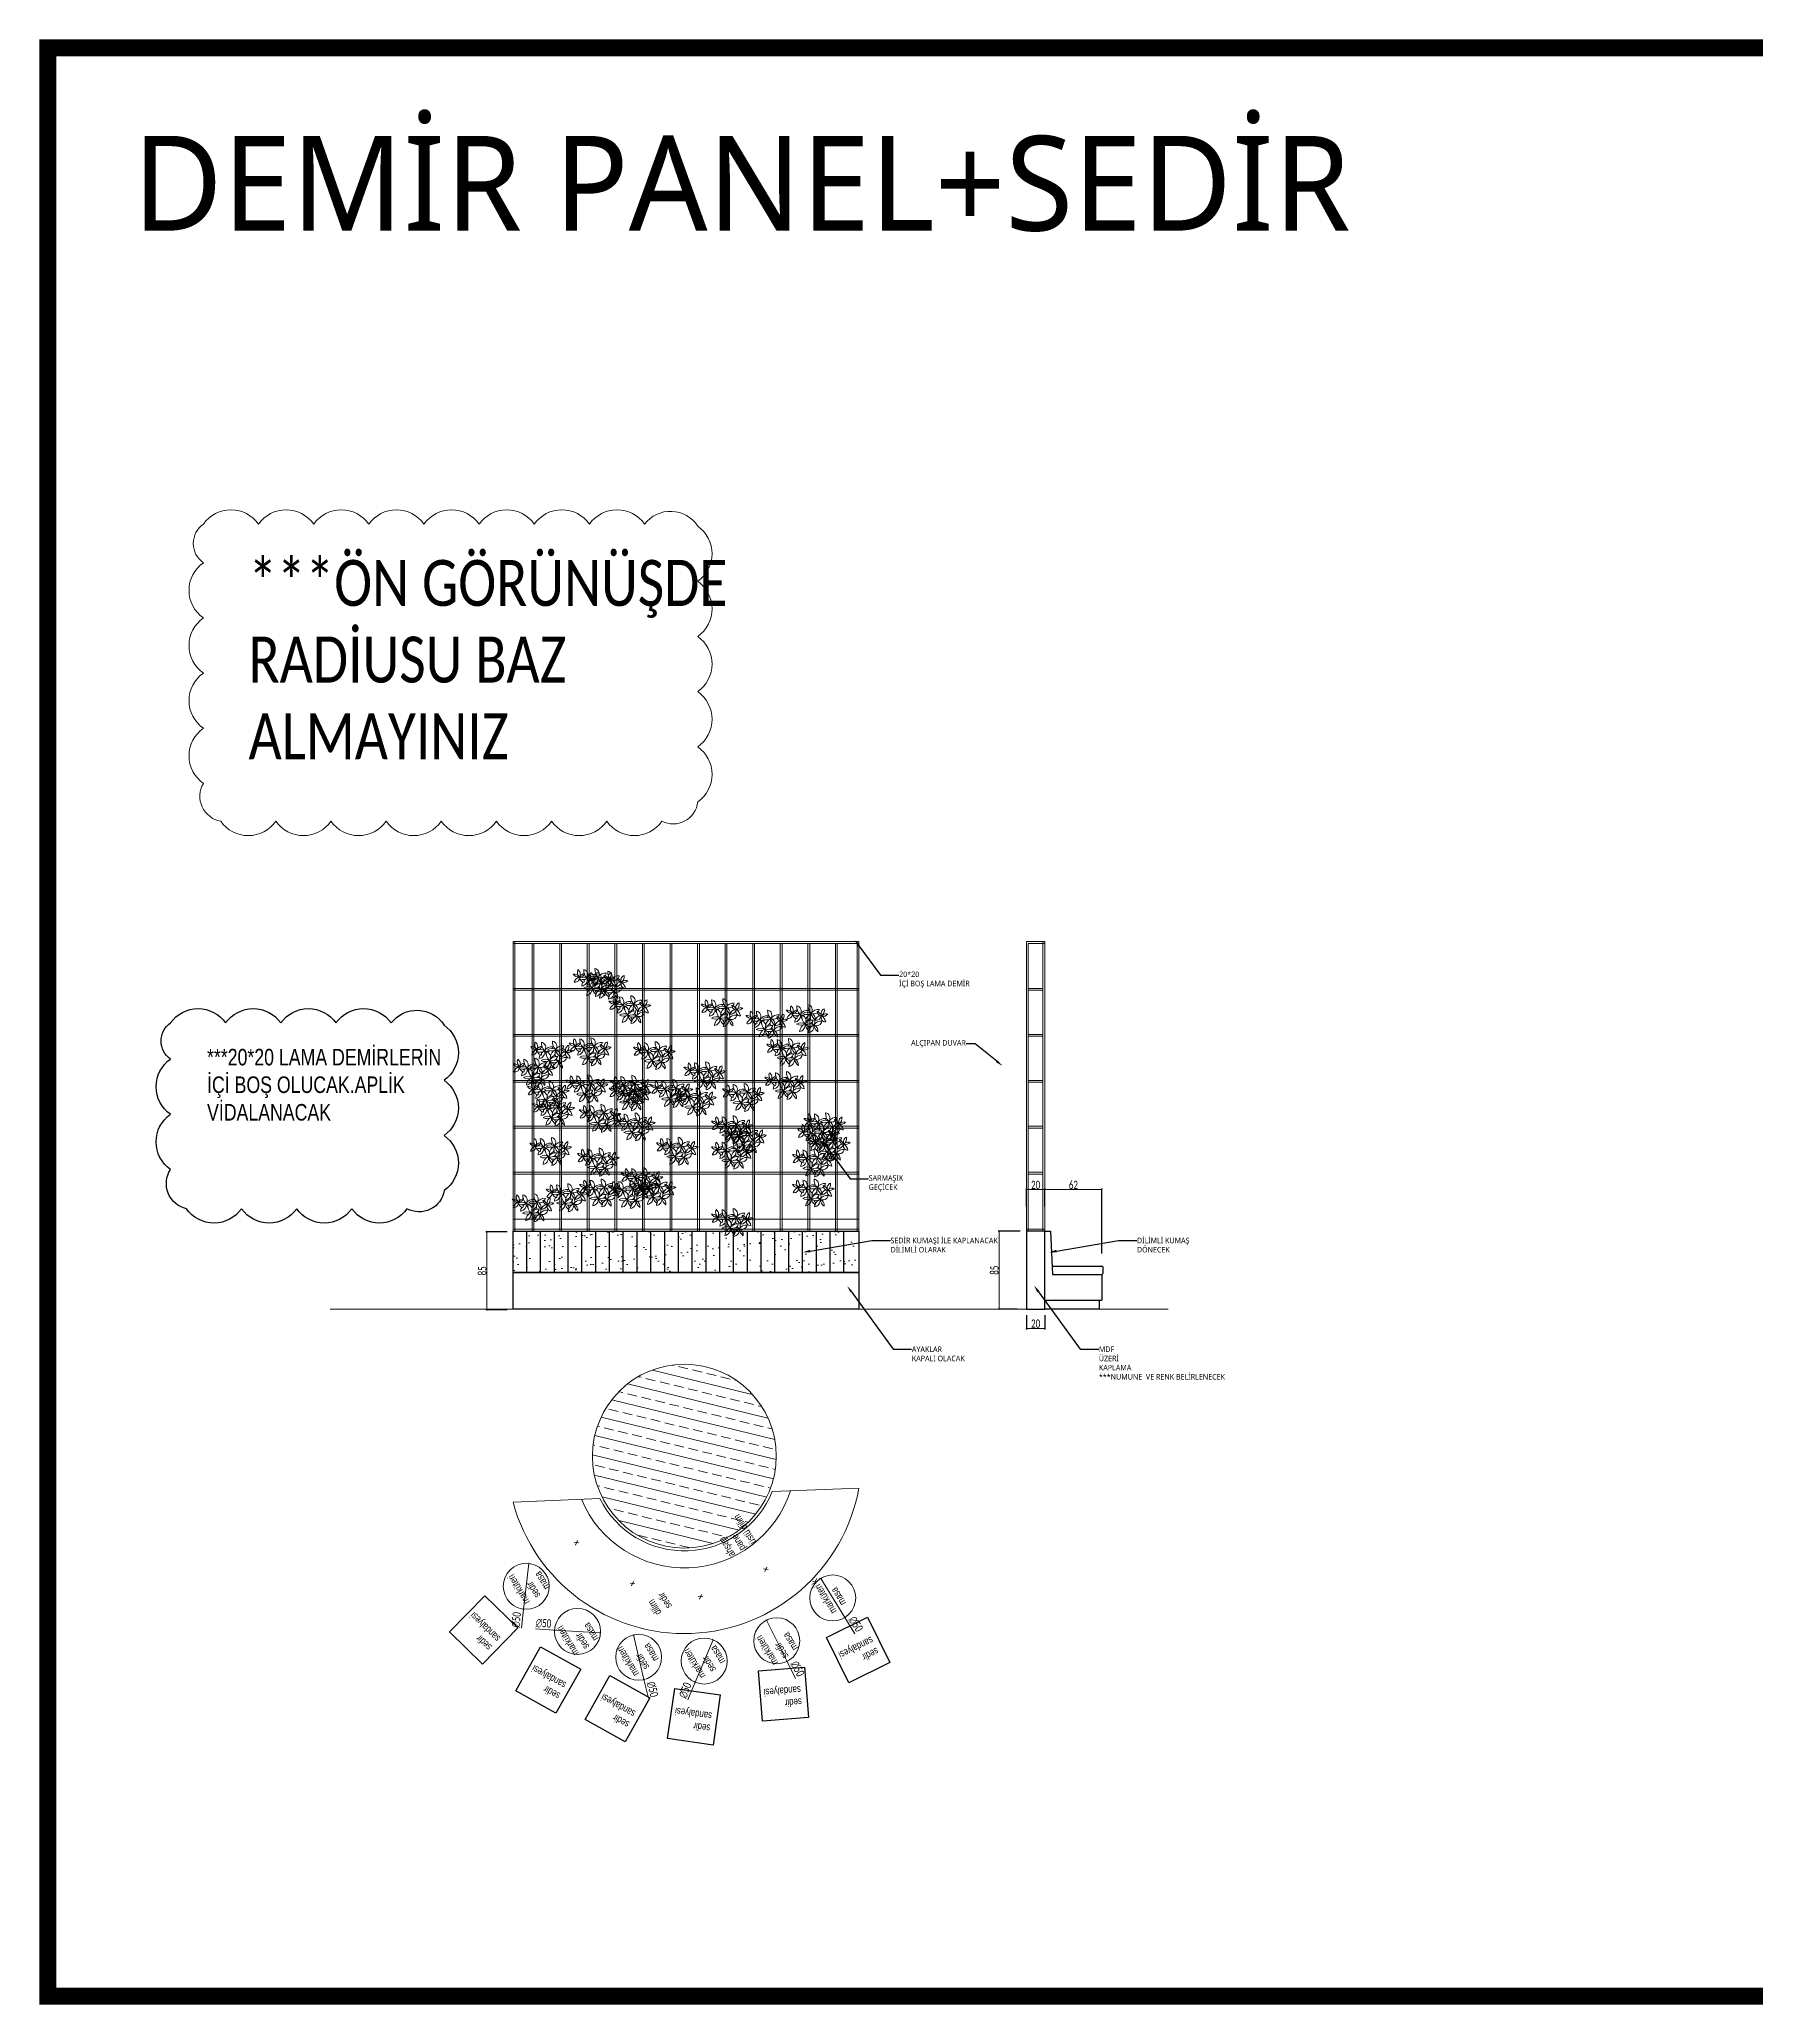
# Model space of a CAD drawing. Header units: millimetres. Extents: x 210628 to 232146, y -111309 to -91563.
# Drawn here: x 219130 to 220998, y -111309 to -109171 of the extents above; entities that cross this region are included whole.
import ezdxf
from ezdxf import colors
from ezdxf.entities.mleader import LeaderData, LeaderLine
from ezdxf.math import Vec2, Vec3

# ---------------------------------------------------------------- set-up
doc = ezdxf.new("R2010")
doc.units = ezdxf.units.MM
doc.header["$PDMODE"] = 2
doc.layers.get('0').update_dxf_attribs({"lineweight": 20})
for name, color, linetype, lineweight in [('ahsap', 34, 'Continuous', 25), ('ahsap-1', 34, 'Continuous', 25), ('ahşapkesit', 26, 'Continuous', 30), ('alcıpan', 14, 'Continuous', 25), ('demir-1', 103, 'Continuous', 20), ('ince', 58, 'Continuous', 18), ('mermer', 142, 'Continuous', 15), ('t_antet', 24, 'Continuous', 20), ('t_tarama', 253, 'Continuous', 5), ('t_yazı', 23, 'Continuous', 25), ('tefris', 30, 'Continuous', 0), ('tefrişoturum', 59, 'Continuous', 25), ('text', 1, 'Continuous', 20), ('ölçü', 251, 'Continuous', 5)]:
    doc.layers.add(name, color=color, linetype=linetype, lineweight=lineweight)
doc.layers.add('S-COLS', color=6, linetype='Continuous')
doc.layers.add('yazı', color=11, linetype='Continuous')
doc.styles.get("Standard").update_dxf_attribs({"font": 'times.ttf', "height": 12})
doc.styles.add('text2', font='calibri.ttf', dxfattribs={"width": 0.8})
doc.styles.add('UBN', font='GOTHIC.TTF', dxfattribs={"width": 0.8})
doc.styles.add('Ölçü50', font='calibri.ttf', dxfattribs={"width": 0.7})
doc.dimstyles.new('olcu10', dxfattribs={"dimtxt": 9, "dimasz": 2, "dimexe": 1.25, "dimexo": 0.625, "dimgap": 0.5, "dimtad": 1, "dimdec": 1, "dimrnd": 0.5, "dimzin": 9, "dimtxsty": 'Ölçü50', "dimblk": 'ARCHTICK', "dimcen": 2, "dimclrd": 256, "dimclre": 256, "dimclrt": 6, "dimazin": 2, "dimtfac": 1, "dimtdec": 1, "dimtix": 1, "dimtmove": 0, "dimatfit": 3, "dimldrblk": 'ARCHTICK', "dimfxl": 1, "dimlwd": -1, "dimarcsym": 0})

# ---------------------------------------------------------------- blocks, each defined once
blk = doc.blocks.new('_ArchTick')
at = {"color": 0, "linetype": 'ByBlock', "const_width": 0.15}
blk.add_lwpolyline([(-0.5, -0.5), (0.5, 0.5)], dxfattribs=at)
blk = doc.blocks.new('*D340')
at = {"layer": 'DEFPOINTS', "color": 0, "transparency": 16777216}
for p in [(219776.7, -110906.4, 0), (219788.2, -110955.1, 0)]:
    blk.add_point(p, dxfattribs=at)
at = {"layer": 'ölçü', "transparency": 16777216}
for p in [(219776.7, -110906.4), (219793, -110975.3)]:
    blk.add_line(p, (219788.2, -110955.1), dxfattribs=at)
at = {"layer": 'ölçü', "transparency": 16777216, "xscale": 2, "yscale": 2, "zscale": 2}
for p, rotation in [((219776.7, -110906.4), 283.3565058499805), ((219788.2, -110955.1), 103.3565058499805)]:
    blk.add_blockref('_ArchTick', p, dxfattribs=dict(at, rotation=rotation))
at = {"layer": 'ölçü', "color": 6, "transparency": 16777216, "insert": (219797.5, -110965.6), "char_height": 9, "attachment_point": 5, "rotation": 283.3565, "style": 'Ölçü50'}
blk.add_mtext('∅50', dxfattribs=at)
blk = doc.blocks.new('*D341')
at = {"layer": 'DEFPOINTS', "color": 0, "transparency": 16777216}
for p in [(219662.9, -110828.7, 0), (219657.3, -110878.4, 0)]:
    blk.add_point(p, dxfattribs=at)
at = {"layer": 'ölçü', "transparency": 16777216}
for p in [(219662.9, -110828.7), (219655, -110899.1)]:
    blk.add_line(p, (219657.3, -110878.4), dxfattribs=at)
at = {"layer": 'ölçü', "transparency": 16777216, "xscale": 2, "yscale": 2, "zscale": 2}
for p, rotation in [((219662.9, -110828.7), 263.5978848238346), ((219657.3, -110878.4), 83.59788482383469)]:
    blk.add_blockref('_ArchTick', p, dxfattribs=dict(at, rotation=rotation))
at = {"layer": 'ölçü', "color": 6, "transparency": 16777216, "insert": (219649.4, -110890), "char_height": 9, "attachment_point": 5, "rotation": 83.5979, "style": 'Ölçü50'}
blk.add_mtext('∅50', dxfattribs=at)
blk = doc.blocks.new('*D342')
at = {"layer": 'DEFPOINTS', "color": 0, "transparency": 16777216}
for p in [(219690.9, -110901.2, 0), (219740.8, -110904.2, 0)]:
    blk.add_point(p, dxfattribs=at)
at = {"layer": 'ölçü', "transparency": 16777216}
for p in [(219670.2, -110899.9), (219740.8, -110904.2)]:
    blk.add_line(p, (219690.9, -110901.2), dxfattribs=at)
at = {"layer": 'ölçü', "transparency": 16777216, "xscale": 2, "yscale": 2, "zscale": 2}
for p, rotation in [((219690.9, -110901.2), 356.4954318049442), ((219740.8, -110904.2), 176.4954318049442)]:
    blk.add_blockref('_ArchTick', p, dxfattribs=dict(at, rotation=rotation))
at = {"layer": 'ölçü', "color": 6, "transparency": 16777216, "insert": (219679, -110893.9), "char_height": 9, "attachment_point": 5, "rotation": 356.4954, "style": 'Ölçü50'}
blk.add_mtext('∅50', dxfattribs=at)
blk = doc.blocks.new('*D343')
at = {"layer": 'DEFPOINTS', "color": 0, "transparency": 16777216}
for p in [(219863.4, -110911.8, 0), (219844, -110957.9, 0)]:
    blk.add_point(p, dxfattribs=at)
at = {"layer": 'ölçü', "transparency": 16777216}
for p in [(219863.4, -110911.8), (219835.8, -110977)]:
    blk.add_line(p, (219844, -110957.9), dxfattribs=at)
at = {"layer": 'ölçü', "transparency": 16777216, "xscale": 2, "yscale": 2, "zscale": 2}
for p, rotation in [((219863.4, -110911.8), 247.055032362175), ((219844, -110957.9), 67.05503236217498)]:
    blk.add_blockref('_ArchTick', p, dxfattribs=dict(at, rotation=rotation))
at = {"layer": 'ölçü', "color": 6, "transparency": 16777216, "insert": (219833.1, -110966.7), "char_height": 9, "attachment_point": 5, "rotation": 67.055, "style": 'Ölçü50'}
blk.add_mtext('∅50', dxfattribs=at)
blk = doc.blocks.new('*D344')
at = {"layer": 'DEFPOINTS', "color": 0, "transparency": 16777216}
for p in [(219921.5, -110890.4, 0), (219943.9, -110935.2, 0)]:
    blk.add_point(p, dxfattribs=at)
at = {"layer": 'ölçü', "transparency": 16777216}
for p in [(219921.5, -110890.4), (219953.2, -110953.8)]:
    blk.add_line(p, (219943.9, -110935.2), dxfattribs=at)
at = {"layer": 'ölçü', "transparency": 16777216, "xscale": 2, "yscale": 2, "zscale": 2}
for p, rotation in [((219921.5, -110890.4), 296.5984258245075), ((219943.9, -110935.2), 116.5984258245075)]:
    blk.add_blockref('_ArchTick', p, dxfattribs=dict(at, rotation=rotation))
at = {"layer": 'ölçü', "color": 6, "transparency": 16777216, "insert": (219955.3, -110943.3), "char_height": 9, "attachment_point": 5, "rotation": 296.5984, "style": 'Ölçü50'}
blk.add_mtext('∅50', dxfattribs=at)
blk = doc.blocks.new('*D345')
at = {"layer": 'DEFPOINTS', "color": 0, "transparency": 16777216}
for p in [(219980.5, -110844.9, 0), (220006.6, -110887.6, 0)]:
    blk.add_point(p, dxfattribs=at)
at = {"layer": 'ölçü', "transparency": 16777216}
for p in [(219980.5, -110844.9), (220017.5, -110905.3)]:
    blk.add_line(p, (220006.6, -110887.6), dxfattribs=at)
at = {"layer": 'ölçü', "transparency": 16777216, "xscale": 2, "yscale": 2, "zscale": 2}
for p, rotation in [((219980.5, -110844.9), 301.4567931376337), ((220006.6, -110887.6), 121.4567931376336)]:
    blk.add_blockref('_ArchTick', p, dxfattribs=dict(at, rotation=rotation))
at = {"layer": 'ölçü', "color": 6, "transparency": 16777216, "insert": (220018.7, -110894.7), "char_height": 9, "attachment_point": 5, "rotation": 301.4568, "style": 'Ölçü50'}
blk.add_mtext('∅50', dxfattribs=at)
blk = doc.blocks.new('fdhg')
at = {"layer": 'tefrişoturum'}
blk.add_lwpolyline([(230072.7, -95630.2), (230122.7, -95630.2), (230122.7, -95685.2), (230072.7, -95685.2)], close=True, dxfattribs=at)
at = {"layer": 'yazı', "insert": (230078.5, -95643.6), "char_height": 8, "attachment_point": 1, "style": 'UBN'}
blk.add_mtext_dynamic_manual_height_columns('sedir\\Psandalyesi', width=49.273, gutter_width=0.2, heights=[0], dxfattribs=at)
blk = doc.blocks.new('*D346')
at = {"layer": 'DEFPOINTS', "color": 0, "transparency": 16777216}
for p in [(219640.1, -110467.9, 0), (219617.4, -110552.9), (219640.1, -110552.9)]:
    blk.add_point(p, dxfattribs=at)
at = {"layer": 'ölçü', "lineweight": -2, "transparency": 16777216}
for p, q in [((219639.4, -110467.9), (219616.2, -110467.9)), ((219639.4, -110552.9), (219616.2, -110552.9))]:
    blk.add_line(p, q, dxfattribs=at)
at = {"layer": 'ölçü', "transparency": 16777216}
blk.add_line((219617.4, -110467.9), (219617.4, -110552.9), dxfattribs=at)
at = {"layer": 'ölçü', "transparency": 16777216, "xscale": 2, "yscale": 2, "zscale": 2}
for p, rotation in [((219617.4, -110467.9), 90), ((219617.4, -110552.9), 270)]:
    blk.add_blockref('_ArchTick', p, dxfattribs=dict(at, rotation=rotation))
at = {"layer": 'ölçü', "color": 6, "transparency": 16777216, "insert": (219612.3, -110510.4), "char_height": 9, "attachment_point": 5, "rotation": 90, "style": 'Ölçü50'}
blk.add_mtext('85', dxfattribs=at)
blk = doc.blocks.new('*D347')
at = {"layer": 'DEFPOINTS', "color": 0, "transparency": 16777216}
for p in [(220204.3, -110558), (220224.3, -110558), (220224.3, -110573)]:
    blk.add_point(p, dxfattribs=at)
at = {"layer": 'ölçü', "lineweight": -2, "transparency": 16777216}
for p, q in [((220204.3, -110558.6), (220204.3, -110574.2)), ((220224.3, -110558.6), (220224.3, -110574.2))]:
    blk.add_line(p, q, dxfattribs=at)
at = {"layer": 'ölçü', "transparency": 16777216}
blk.add_line((220204.3, -110573), (220224.3, -110573), dxfattribs=at)
at = {"layer": 'ölçü', "transparency": 16777216, "xscale": 2, "yscale": 2, "zscale": 2, "rotation": 180}
blk.add_blockref('_ArchTick', (220204.3, -110573), dxfattribs=at)
at = {"layer": 'ölçü', "transparency": 16777216, "xscale": 2, "yscale": 2, "zscale": 2}
blk.add_blockref('_ArchTick', (220224.3, -110573), dxfattribs=at)
at = {"layer": 'ölçü', "color": 6, "transparency": 16777216, "insert": (220214.3, -110567.9), "char_height": 9, "attachment_point": 5, "style": 'Ölçü50'}
blk.add_mtext('20', dxfattribs=at)
blk = doc.blocks.new('*D348')
at = {"layer": 'DEFPOINTS', "color": 0, "transparency": 16777216}
for p in [(220174.6, -110467.2), (220198, -110467.2), (220194.9, -110552.2)]:
    blk.add_point(p, dxfattribs=at)
at = {"layer": 'ölçü', "lineweight": -2, "transparency": 16777216}
for p, q in [((220197.4, -110467.2), (220173.4, -110467.2)), ((220194.3, -110552.2), (220173.4, -110552.2))]:
    blk.add_line(p, q, dxfattribs=at)
at = {"layer": 'ölçü', "transparency": 16777216}
blk.add_line((220174.6, -110552.2), (220174.6, -110467.2), dxfattribs=at)
at = {"layer": 'ölçü', "transparency": 16777216, "xscale": 2, "yscale": 2, "zscale": 2}
for p, rotation in [((220174.6, -110467.2), 90), ((220174.6, -110552.2), 270)]:
    blk.add_blockref('_ArchTick', p, dxfattribs=dict(at, rotation=rotation))
at = {"layer": 'ölçü', "color": 6, "transparency": 16777216, "insert": (220169.5, -110509.7), "char_height": 9, "attachment_point": 5, "rotation": 90, "style": 'Ölçü50'}
blk.add_mtext('85', dxfattribs=at)
blk = doc.blocks.new('*D349')
at = {"layer": 'DEFPOINTS', "color": 0, "transparency": 16777216}
for p in [(220204.3, -110441.1), (220224.3, -110422.1), (220224.3, -110441.1)]:
    blk.add_point(p, dxfattribs=at)
at = {"layer": 'ölçü', "lineweight": -2, "transparency": 16777216}
for p, q in [((220204.3, -110440.5), (220204.3, -110420.8)), ((220224.3, -110440.5), (220224.3, -110420.8))]:
    blk.add_line(p, q, dxfattribs=at)
at = {"layer": 'ölçü', "transparency": 16777216}
blk.add_line((220204.3, -110422.1), (220224.3, -110422.1), dxfattribs=at)
at = {"layer": 'ölçü', "transparency": 16777216, "xscale": 2, "yscale": 2, "zscale": 2, "rotation": 180}
blk.add_blockref('_ArchTick', (220204.3, -110422.1), dxfattribs=at)
at = {"layer": 'ölçü', "transparency": 16777216, "xscale": 2, "yscale": 2, "zscale": 2}
blk.add_blockref('_ArchTick', (220224.3, -110422.1), dxfattribs=at)
at = {"layer": 'ölçü', "color": 6, "transparency": 16777216, "insert": (220214.3, -110417), "char_height": 9, "attachment_point": 5, "style": 'Ölçü50'}
blk.add_mtext('20', dxfattribs=at)
blk = doc.blocks.new('*D350')
at = {"layer": 'DEFPOINTS', "color": 0, "transparency": 16777216}
for p in [(220224.3, -110441.1), (220286.3, -110422.1), (220286.3, -110492.1)]:
    blk.add_point(p, dxfattribs=at)
at = {"layer": 'ölçü', "lineweight": -2, "transparency": 16777216}
for p, q in [((220224.3, -110440.5), (220224.3, -110420.8)), ((220286.3, -110491.5), (220286.3, -110420.8))]:
    blk.add_line(p, q, dxfattribs=at)
at = {"layer": 'ölçü', "transparency": 16777216}
blk.add_line((220224.3, -110422.1), (220286.3, -110422.1), dxfattribs=at)
at = {"layer": 'ölçü', "transparency": 16777216, "xscale": 2, "yscale": 2, "zscale": 2, "rotation": 180}
blk.add_blockref('_ArchTick', (220224.3, -110422.1), dxfattribs=at)
at = {"layer": 'ölçü', "transparency": 16777216, "xscale": 2, "yscale": 2, "zscale": 2}
blk.add_blockref('_ArchTick', (220286.3, -110422.1), dxfattribs=at)
at = {"layer": 'ölçü', "color": 6, "transparency": 16777216, "insert": (220255.3, -110417), "char_height": 9, "attachment_point": 5, "style": 'Ölçü50'}
blk.add_mtext('62', dxfattribs=at)
blk = doc.blocks.new('bitkitar')
at = {"layer": 't_tarama', "color": 76}
for points in [[(4.1, 24.5, 0.236863), (4.4, 28.3, 0.300043), (3.6, 23.8, 0.22508), (-0.8, 26.3, 0.429439), (2.4, 23.4)], [(3.6, 23.8, -0.286863), (8.2, 26.1, -0.43916), (3.6, 23.8, 0.363865), (6.9, 20.9, 0.192041), (3.7, 23.7, 0.192041)]]:
    blk.add_lwpolyline(points, format="xyb", dxfattribs=at)
for centre, radius, start, end in [((-6.1, 9.5), 6.15, 38.135, 102.16), ((-3.3, 17.3), 4.43, 202.7293, 297.5658), ((2.2, 17.4), 5.31, 163.9762, 229.8004), ((-6.3, 14.8), 5.24, 343.4853, 50.2913), ((-0.7, 14.5), 6.15, 75.8621, 102.16), ((2.1, 22.2), 4.43, 202.7293, 297.5658), ((5.2, 9.8), 7.39, 100.7362, 151.4752), ((5.3, 19.6), 4.58, 130.8364, 178.7066), ((0.7, 22.7), 3.08, 271.7817, 310.7707), ((7.2, 11.7), 7.25, 114.2679, 141.8465), ((0.1, 16.8), 3.72, 296.9544, 4.2959), ((-0.7, 14.5), 6.15, 38.135, 63.4551), ((7.6, 22.4), 5.31, 163.9762, 217.2788), ((-0.8, 19.8), 5.24, 343.4853, 50.2913), ((5.3, 19.6), 4.58, 112.7666, 121.8393), ((2.1, 26.4), 2.98, 284.1762, 298.6904), ((1.8, 18.3), 5.8, 69.8378, 72.3379), ((4.8, 27.1), 3.54, 249.04, 253.1357), ((0.7, 22.7), 3.08, 353.1745, 19.6916), ((-0.1, 18.6), 4.29, 337.1935, 356.5845), ((7.9, 17.4), 3.86, 166.9142, 222.0198), ((10.7, 14.8), 7.39, 100.7362, 151.4752), ((5.6, 21.8), 3.72, 247.9154, 4.2959), ((2.6, 12.8), 5.73, 7.8991, 73.8391), ((10.4, 15.2), 5.31, 163.9762, 217.2788), ((1.9, 12.6), 5.24, 343.4853, 50.2913), ((8.4, 14.6), 3.72, 247.9154, 4.2959), ((13.4, 7.6), 7.39, 100.7362, 151.4752), ((7.9, 17.4), 3.86, 256.7596, 274.8241), ((-5.2, 3.4), 6.15, 87.515, 102.16), ((-2.4, 11.2), 4.43, 202.7293, 297.5658), ((1.7, 6.7), 7.25, 114.2679, 158.9225), ((-5.5, 13.6), 4.29, 276.6058, 320.3237), ((-5.2, 3.4), 6.15, 38.135, 80.8318), ((2.6, 0.6), 7.25, 114.2679, 158.9225), ((-4.7, 7.5), 4.29, 276.6058, 356.5845), ((3.1, 11.3), 5.31, 163.9762, 229.8004), ((-5.4, 8.7), 5.24, 343.4853, 50.2913), ((-5.5, 13.6), 4.29, 341.1609, 356.5845), ((-5.4, 8.7), 5.24, 39.1649, 41.6235), ((2.5, 12.5), 3.86, 166.9142, 186.3701), ((0.1, 16.8), 3.72, 247.9154, 281.8851), ((-2.9, 7.8), 5.73, 69.1722, 73.8391), ((-2.9, 7.8), 5.73, 7.8991, 69.1722), ((3.4, 6.4), 3.86, 166.9142, 274.8241), ((6.1, 3.7), 7.39, 134.7903, 151.4752), ((1, 10.7), 3.72, 247.9154, 312.6091), ((-2, 1.7), 5.73, 7.8991, 73.8391), ((2.5, 12.5), 3.86, 224.3064, 274.8241), ((2.1, 7.3), 6.15, 38.135, 102.16), ((4.9, 15.1), 4.43, 202.7293, 256.4381), ((6.1, 3.7), 7.39, 84.5264, 120.1212), ((4, 3.8), 3.08, 0.5136, 108.4235), ((7.3, 8.4), 4.58, 201.4986, 267.4386), ((9.9, 4.5), 7.25, 115.4394, 158.9225), ((2.7, 11.4), 4.29, 276.6058, 356.5845), ((6.7, 0.9), 2.98, 81.5148, 197.8954), ((1.4, 5.3), 5.91, 294.3356, 345.0746), ((4.9, 15.1), 4.43, 293.47, 297.5658), ((9.9, 4.5), 7.25, 114.2679, 116.768), ((10.7, 10.3), 3.86, 166.9142, 233.8825), ((5.4, 5.6), 5.73, 7.8991, 73.8391), ((10.5, 4.4), 3.43, 110.2053, 190.184), ((9.5, 1.1), 3.54, 36.3287, 131.1652), ((9.5, 1.1), 3.54, 127.0695, 131.1652), ((3.6, 8.4), 5.8, 307.8673, 310.3674), ((10.2, 7.7), 4.92, 231.7345, 295.7595), ((11.3, 3.6), 4.2, 177.0848, 243.8907), ((3.6, 8.4), 5.8, 309.0389, 352.5219), ((5.2, 0), 4.25, 357.5756, 50.8782), ((10.7, 10.3), 3.86, 245.8798, 274.8241)]:
    blk.add_arc(centre, radius, start, end, dxfattribs=at)

msp = doc.modelspace()

# ---------------------------------------------------------------- hatches: boundary and pattern name
h = msp.add_hatch()
h.set_pattern_fill('AR-SAND', color=256, scale=0.5)
h.set_pattern_definition([(37.5, (-29273.658, -248.23), (-0.8000156, 24.4706619), [0, -19.304, 0, -21.59, 0, -20.6375]), (7.5, (-29273.658, -248.23), (22.476164, 35.841255), [0, -10.414, 0, -17.399, 0, -6.6675]), (327.5, (-29289.279, -248.23), (39.5496185, 0.0718592), [0, -6.35, 0, -22.86, 0, -29.845]), (317.5, (-29289.28, -248.23), (38.1778226, 11.146466), [0, -3.175, 0, -14.986, 0, -17.145])])
h.paths.add_polyline_path([(219645.73, -110467.23), (220022.02, -110467.23), (220022.02, -110512.23), (219645.73, -110512.23)])
at = {"layer": 'S-COLS', "lineweight": 5}
h = msp.add_hatch(dxfattribs=at)
h.set_pattern_fill('FP_2837', color=256, scale=0.1, angle=121.35482, style=0, pattern_type=2)
h.set_pattern_definition([(166.354816, (283091.58, -152264.153), (-4.946459, -20.375892), []), (166.354816, (283083.865, -152251.492), (-4.946459, -20.375892), [10.4838, -5.2419])])
h.paths.add_polyline_path([(219917.62, -110660.06), (219911.26, -110650.82), (219903.9, -110642.36), (219895.64, -110634.77), (219886.59, -110628.16), (219876.85, -110622.6), (219866.55, -110618.17), (219855.81, -110614.91), (219844.79, -110612.88), (219833.6, -110612.1), (219822.39, -110612.58), (219811.31, -110614.3), (219800.5, -110617.26), (219790.08, -110621.41), (219780.19, -110626.7), (219770.96, -110633.06), (219762.49, -110640.42), (219754.9, -110648.67), (219748.29, -110657.73), (219742.73, -110667.47), (219738.3, -110677.77), (219735.05, -110688.5), (219732.98, -110699.99), (219732.23, -110710.72), (219732.71, -110721.92), (219734.43, -110733), (219737.39, -110743.82), (219741.54, -110754.24), (219746.83, -110764.13), (219753.19, -110773.36), (219760.55, -110781.82), (219768.8, -110789.41), (219777.86, -110796.02), (219787.6, -110801.58), (219797.9, -110806.02), (219808.63, -110809.27), (219819.66, -110811.3), (219830.85, -110812.08), (219842.05, -110811.61), (219853.13, -110809.88), (219863.95, -110806.93), (219874.37, -110802.78), (219884.26, -110797.49), (219893.49, -110791.12), (219901.95, -110783.77), (219909.54, -110775.51), (219916.16, -110766.45), (219921.71, -110756.72), (219926.15, -110746.41), (219929.4, -110735.68), (219931.43, -110724.65), (219932.21, -110713.47), (219931.6, -110701.39), (219930.01, -110691.18), (219927.06, -110680.36), (219922.91, -110669.95)], flags=0)

# ---------------------------------------------------------------- linework, layer by layer
at = {"color": 2, "const_width": 18.49}
msp.add_lwpolyline([(219139.64, -109180.06), (222273.16, -109180.06), (222273.16, -111299.43), (219139.64, -111299.43)], close=True, dxfattribs=at)
msp.add_lwpolyline([(219308.89, -109698.24, -0.5205671), (219368.89, -109698.24, -0.5205671), (219428.89, -109698.24, -0.5205671), (219488.89, -109698.24, -0.5205671), (219548.89, -109698.24, -0.5205671), (219608.89, -109698.24, -0.5205671), (219668.89, -109698.24, -0.5205671), (219728.89, -109698.24, -0.5205671), (219788.89, -109698.24, -0.5205671), (219846.73, -109700.4, -0.5205671), (219846.73, -109760.4, -0.5205671), (219846.73, -109820.4, -0.5205671), (219846.73, -109880.4, -0.5205671), (219846.73, -109940.4, -0.5205671), (219846.73, -110000.4, -0.5205671), (219807.72, -110021.39, -0.5205671), (219747.72, -110021.39, -0.5205671), (219687.72, -110021.39, -0.5205671), (219627.72, -110021.39, -0.5205671), (219567.72, -110021.39, -0.5205671), (219507.72, -110021.39, -0.5205671), (219447.72, -110021.39, -0.5205671), (219387.72, -110021.39, -0.5205671), (219327.72, -110021.39, -0.5205671), (219308.89, -109980.22, -0.5205671), (219308.89, -109920.22, -0.5205671), (219308.89, -109860.22, -0.5205671), (219308.89, -109800.22, -0.5205671), (219308.89, -109740.22, -0.5205671)], format="xyb", close=True)
for points in [[(219446.9, -110552.23), (220358.38, -110552.23)], [(219527.22, -110552.23), (219597.22, -110552.23)]]:
    msp.add_lwpolyline(points)
at = {"layer": 'ahsap'}
for p, q in [((219645.73, -110467.23, 0), (220022.02, -110467.23, 0)), ((219645.73, -110512.23, 0), (219645.73, -110467.23, 0)), ((219660.73, -110512.23, 0), (219660.73, -110467.23, 0)), ((219675.73, -110512.23, 0), (219675.73, -110467.23, 0)), ((219690.73, -110512.23, 0), (219690.73, -110467.23, 0)), ((219705.73, -110512.23, 0), (219705.73, -110467.23, 0)), ((219720.73, -110512.23, 0), (219720.73, -110467.23, 0)), ((219735.73, -110512.23, 0), (219735.73, -110467.23, 0)), ((219750.73, -110512.23, 0), (219750.73, -110467.23, 0)), ((219765.73, -110512.23, 0), (219765.73, -110467.23, 0)), ((219780.73, -110512.23, 0), (219780.73, -110467.23, 0)), ((219795.73, -110512.23, 0), (219795.73, -110467.23, 0)), ((219810.73, -110512.23, 0), (219810.73, -110467.23, 0)), ((219825.73, -110512.23, 0), (219825.73, -110467.23, 0)), ((219840.73, -110512.23, 0), (219840.73, -110467.23, 0)), ((219855.73, -110512.23, 0), (219855.73, -110467.23, 0)), ((219870.73, -110512.23, 0), (219870.73, -110467.23, 0)), ((219885.73, -110512.23, 0), (219885.73, -110467.23, 0)), ((219900.73, -110512.23, 0), (219900.73, -110467.23, 0)), ((219915.73, -110512.23, 0), (219915.73, -110467.23, 0)), ((219930.73, -110512.23, 0), (219930.73, -110467.23, 0)), ((219945.73, -110512.23, 0), (219945.73, -110467.23, 0)), ((219960.73, -110512.23, 0), (219960.73, -110467.23, 0)), ((219975.73, -110512.23, 0), (219975.73, -110467.23, 0)), ((219990.73, -110512.23, 0), (219990.73, -110467.23, 0)), ((220005.75, -110512.23, 0), (220005.75, -110467.23, 0)), ((220022.02, -110467.23, 0), (220022.02, -110512.23, 0)), ((220224.28, -110552.23), (220224.28, -110467.23)), ((220022.02, -110512.23, 0), (219645.73, -110512.23, 0)), ((220286.28, -110514.23), (220286.28, -110516.23)), ((220286.28, -110516.23), (220286.28, -110540.23)), ((220224.28, -110542.23), (220286.28, -110542.23)), ((220283.28, -110542.23), (220283.28, -110552.23)), ((220286.28, -110540.23), (220286.28, -110542.23))]:
    msp.add_line(p, q, dxfattribs=at)
at = {"layer": 'ahsap', "elevation": 0}
msp.add_lwpolyline([(219645.73, -110552.23), (219645.73, -110467.23), (220022.02, -110467.23), (220022.02, -110552.23), (219645.73, -110552.23)], close=True, dxfattribs=at)
at = {"layer": 'ahsap'}
for points in [[(220224.28, -110552.23), (220224.28, -110467.23), (220228.41, -110467.23)], [(220224.28, -110467.23), (220230.49, -110467.23), (220232.59, -110514.23)], [(220283.28, -110552.23), (220224.28, -110552.23)]]:
    msp.add_lwpolyline(points, dxfattribs=at)
at = {"layer": 'ahsap', "elevation": 0}
for points in [[(219645.73, -110552.23), (219645.73, -110512.23), (220022.02, -110512.23), (220022.02, -110552.23), (219645.73, -110552.23)], [(219931.85, -110706.38), (219931.84, -110706.38)]]:
    msp.add_lwpolyline(points, dxfattribs=at)
at = {"layer": 'ahsap-1'}
msp.add_lwpolyline([(220204.28, -110552.23), (220224.28, -110552.23), (220224.28, -110467.23), (220204.28, -110467.23)], close=True, dxfattribs=at)
at = {"layer": 'ahşapkesit'}
for p, q in [((220232.19, -110505.23), (220286.28, -110505.23)), ((220232.59, -110514.23), (220286.28, -110514.23)), ((220287.28, -110506.23), (220287.28, -110513.23))]:
    msp.add_line(p, q, dxfattribs=at)
for centre, start, end in [((220286.28, -110506.23), 0, 90), ((220286.28, -110513.23), 270, 0)]:
    msp.add_arc(centre, 1, start, end, dxfattribs=at)
at = {"layer": 'alcıpan'}
msp.add_lwpolyline([(219273.12, -110240.82, -0.5205671), (219333.12, -110240.82, -0.5205671), (219393.12, -110240.82, -0.5205671), (219453.12, -110240.82, -0.5205671), (219513.12, -110240.82, -0.5205671), (219570.76, -110243.18, -0.5205671), (219570.76, -110303.18, -0.5205671), (219570.76, -110363.18, -0.5205671), (219570.76, -110423.18, -0.5205671), (219530.4, -110442.82, -0.5205671), (219470.4, -110442.82, -0.5205671), (219410.4, -110442.82, -0.5205671), (219350.4, -110442.82, -0.5205671), (219290.4, -110442.82, -0.5205671), (219273.12, -110400.11, -0.5205671), (219273.12, -110340.11, -0.5205671), (219273.12, -110280.11, -0.5205671)], format="xyb", close=True, dxfattribs=at)
at = {"layer": 'demir-1', "elevation": 0}
for points in [[(219645.73, -110467.23), (219645.73, -110152.23)], [(219647.73, -110467.23), (219647.73, -110152.23)], [(219666.52, -110467.23), (219666.52, -110154.23)], [(219668.52, -110467.23), (219668.52, -110154.23)], [(219696.52, -110467.23), (219696.52, -110154.23)], [(219698.52, -110467.23), (219698.52, -110154.23)], [(219726.52, -110467.23), (219726.52, -110154.23)], [(219728.52, -110467.23), (219728.52, -110154.23)], [(219756.52, -110467.23), (219756.52, -110154.23)], [(219758.52, -110467.23), (219758.52, -110154.23)], [(219786.52, -110467.23), (219786.52, -110154.23)], [(219788.52, -110467.23), (219788.52, -110154.23)], [(219816.52, -110467.23), (219816.52, -110154.23)], [(219818.52, -110467.23), (219818.52, -110154.23)], [(219846.52, -110467.23), (219846.52, -110154.23)], [(219848.52, -110467.23), (219848.52, -110154.23)], [(219876.52, -110467.23), (219876.52, -110154.23)], [(219878.52, -110467.23), (219878.52, -110154.23)], [(219906.52, -110467.23), (219906.52, -110154.23)], [(219908.52, -110467.23), (219908.52, -110154.23)], [(219936.52, -110467.23), (219936.52, -110154.23)], [(219938.52, -110467.23), (219938.52, -110154.23)], [(219966.52, -110467.23), (219966.52, -110154.23)], [(219968.52, -110467.23), (219968.52, -110154.23)], [(219996.52, -110467.23), (219996.52, -110154.23)], [(219998.52, -110467.23), (219998.52, -110154.23)], [(220020.02, -110467.23), (220020.02, -110152.23)], [(220022.02, -110467.23), (220022.02, -110152.23)], [(219645.73, -110465.23), (220022.02, -110465.23)], [(219645.73, -110467.23), (220022.02, -110467.23)], [(219737.22, -110751.87), (219737.2, -110751.87)]]:
    msp.add_lwpolyline(points, dxfattribs=at)
at = {"layer": 'demir-1'}
for points in [[(220022.02, -110152.23), (219645.73, -110152.23)], [(220022.02, -110154.23), (219645.73, -110154.23)], [(220204.28, -110467.23), (220204.28, -110152.27), (220224.28, -110152.27)], [(220206.28, -110467.23), (220206.28, -110154.27), (220224.28, -110154.27)], [(220222.28, -110467.23), (220222.28, -110152.27)], [(220224.28, -110467.23), (220224.28, -110152.27)], [(220022.02, -110203.23), (219645.73, -110203.23)], [(220022.02, -110205.23), (219645.73, -110205.23)], [(220022.02, -110253.23), (219645.73, -110253.23)], [(220022.02, -110255.23), (219645.73, -110255.23)], [(220022.02, -110303.23), (219645.73, -110303.23)], [(220022.02, -110305.23), (219645.73, -110305.23)], [(220022.02, -110353.23), (219645.73, -110353.23)], [(220022.02, -110355.23), (219645.73, -110355.23)], [(220022.02, -110403.23), (219645.73, -110403.23)], [(220022.02, -110405.23), (219645.73, -110405.23)], [(220022.02, -110454.23), (219645.73, -110454.23)], [(220224.28, -110465.23), (220204.28, -110465.23)], [(220224.28, -110467.23), (220204.28, -110467.23)]]:
    msp.add_lwpolyline(points, dxfattribs=at)
for points in [[(220206.28, -110203.23), (220222.28, -110203.23), (220222.28, -110205.23), (220206.28, -110205.23)], [(220206.28, -110253.23), (220222.28, -110253.23), (220222.28, -110255.23), (220206.28, -110255.23)], [(220206.28, -110303.23), (220222.28, -110303.23), (220222.28, -110305.23), (220206.28, -110305.23)], [(220206.28, -110353.23), (220222.28, -110353.23), (220222.28, -110355.23), (220206.28, -110355.23)], [(220206.28, -110403.23), (220222.28, -110403.23), (220222.28, -110405.23), (220206.28, -110405.23)]]:
    msp.add_lwpolyline(points, close=True, dxfattribs=at)
msp.add_circle((219832.17, -110711.99, 0), 100, dxfattribs=at)
at = {"layer": 'mermer', "elevation": 0}
msp.add_lwpolyline([(219732.48, -110718.05), (219732.48, -110718.05)], dxfattribs=at)
at = {"layer": 'tefris', "elevation": 0}
for points in [[(219645.73, -110761.89), (219740.06, -110758.09)], [(220022.02, -110746.74), (219927.69, -110750.54)], [(219715.82, -110803.74), (219713.7, -110808.64)], [(219717.42, -110806.31), (219712.36, -110805.85)], [(219923.38, -110835.15), (219918.32, -110834.69)], [(219921.78, -110832.59), (219919.66, -110837.49)], [(219778.34, -110850.79), (219773.28, -110850.33)], [(219776.74, -110848.22), (219774.62, -110853.12)], [(219852.25, -110865.05), (219847.19, -110864.59)], [(219850.65, -110862.49), (219848.53, -110867.38)]]:
    msp.add_lwpolyline(points, dxfattribs=at)
at = {"layer": 'tefris', "linetype": 'Continuous'}
for centre in [(219660.12, -110853.54, 0), (219993.55, -110866.24, 0), (219715.9, -110902.7, 0), (219932.72, -110912.8, 0), (219782.45, -110930.76, 0), (219853.7, -110934.84, 0)]:
    msp.add_circle(centre, 25, dxfattribs=at)
at = {"layer": 'tefris'}
for radius, start, end in [(193, 194.98179, 349.62871), (121.5, 202.70611, 341.90439), (103, 206.58526, 338.02525)]:
    msp.add_arc((219832.17, -110711.99, 0), radius, start, end, dxfattribs=at)

# ---------------------------------------------------------------- block references
at = {"layer": 'ince', "xscale": 1.575000000000001, "yscale": 1.575000000000001, "zscale": 1.575000000000001, "rotation": 74.641553647839}
for p in [(219752.41, -110206.15), (219766.46, -110209.1), (219791.3, -110235.57), (219891.46, -110238.88), (219940.3, -110251.29), (219984.17, -110245.5), (219706.21, -110285.05), (219748.12, -110281.43), (219817.98, -110285.56), (219962.84, -110282.22, 0), (219687.06, -110303.66), (219744.6, -110321.68), (219792.62, -110322.28), (219872.84, -110307.5, 0), (219960.84, -110318.21, 0), (219702.59, -110328.48), (219791.57, -110330.36), (219837.12, -110326.93), (219862.41, -110335.83), (219914.74, -110331.07), (219708.28, -110347.1), (219758.99, -110353.82), (219796.1, -110363.17), (220003.34, -110363.07), (219902.84, -110366.21, 0), (219917, -110377.16, 0), (219996.55, -110374.62), (220008.43, -110385.05), (219705.01, -110389.87), (219756.92, -110401.39), (219842.84, -110389.67, 0), (219902.84, -110393.88, 0), (219990.84, -110402.31, 0), (219804.52, -110422.59), (219686.03, -110451.03), (219722.84, -110440.17, 0), (219759.2, -110435.03), (219790.55, -110436.55), (219818.68, -110433.54), (219990.84, -110435.03, 0), (219902.84, -110467.21, 0)]:
    msp.add_blockref('bitkitar', p, dxfattribs=at)
at = {"layer": 'ölçü'}
for p, rotation in [((317146.64, -340210.12), 135.6156108501822), ((468720.85, -95307.68), 206.1666795289132), ((373753.83, -306807.16), 150.7648597904841), ((373829.15, -306838.28), 150.7648597904841), ((456917.13, -188024.01), 184.5619815118627), ((434208.29, -238049.4), 171.9188577762594)]:
    msp.add_blockref('fdhg', p, dxfattribs=dict(at, rotation=rotation))

# ---------------------------------------------------------------- texts
at = {"layer": 't_antet', "insert": (219894.4, -109328.14), "char_height": 103.1034, "width": 2487.7195, "attachment_point": 5}
msp.add_mtext('{\\fLucida Sans Unicode|b0|i0|c162|p34;DEMİR PANEL+SEDİR}', dxfattribs=at)
at = {"layer": 'text', "insert": (219358.02, -109737.18), "char_height": 50, "attachment_point": 1, "style": 'text2'}
msp.add_mtext_dynamic_manual_height_columns('{\\C2;***ÖN GÖRÜNÜŞDE \\PRADİUSU BAZ \\PALMAYINIZ}', width=1141.9157, gutter_width=1, heights=[0], dxfattribs=at)
at = {"layer": 'yazı', "insert": (219312.91, -110268.95), "char_height": 18, "attachment_point": 1, "style": 'UBN'}
msp.add_mtext_dynamic_manual_height_columns('***20*20 LAMA DEMİRLERİN\\PİÇİ BOŞ OLUCAK.APLİK\\PVİDALANACAK', width=245.3345, gutter_width=0.2, heights=[0], dxfattribs=at)
at = {"layer": 'yazı', "char_height": 8, "attachment_point": 1, "rotation": 121.35482, "style": 'UBN'}
for s, insert in [('ahşap \\Ppanel\\Püstü dilim', (219880.9, -110823.05)), ('marküteri sedir\\P masa', (219657.71, -110874.28)), ('marküteri k\\P masa', (219991.44, -110884.66)), ('dilim\\Psedir', (219800.78, -110886.05)), ('marküteri sedir\\P masa', (219710.9, -110930.1)), ('marküteri sedir\\P masa', (219927.69, -110940.54)), ('marküteri sedir\\P masa', (219776.24, -110952.42)), ('marküteri sedir\\P masa', (219848.68, -110954.93))]:
    msp.add_mtext_dynamic_manual_height_columns(s, width=49.2733, gutter_width=0.2, heights=[0], dxfattribs=dict(at, insert=insert))

# ---------------------------------------------------------------- dimensions: what is measured, and where the dimension line sits
at = {"layer": 'ölçü'}
for base, p1, p2, picture, middle in [((220224.28, -110422.07), (220204.28, -110441.13), (220224.28, -110441.13), '*D349', (220214.28, -110416.96)), ((220286.28, -110422.07), (220224.28, -110441.13), (220286.28, -110492.12), '*D350', (220255.28, -110416.96)), ((220224.28, -110572.97), (220204.28, -110558.02), (220224.28, -110558.02), '*D347', (220214.28, -110567.86))]:
    dim = msp.add_linear_dim(base=base, p1=p1, p2=p2, dimstyle='olcu10', dxfattribs=at)
    dim.commit()
    dim.dimension.update_dxf_attribs({"geometry": picture, "text_midpoint": middle})
for base, p1, p2, picture, middle in [((219617.41, -110552.94), (219640.05, -110467.94, 0), (219640.05, -110552.94), '*D346', (219612.3, -110510.44)), ((220174.65, -110467.23), (220194.91, -110552.23), (220198.04, -110467.23), '*D348', (220169.54, -110509.73))]:
    dim = msp.add_linear_dim(base=base, p1=p1, p2=p2, angle=90, dimstyle='olcu10', dxfattribs=at)
    dim.commit()
    dim.dimension.update_dxf_attribs({"geometry": picture, "text_midpoint": middle})
for p1, p2, picture, middle in [((219662.91, -110828.69, 0), (219657.34, -110878.38, 0), '*D341', (219649.43, -110889.98)), ((219980.5, -110844.91, 0), (220006.6, -110887.56, 0), '*D345', (220018.67, -110894.73)), ((219740.85, -110904.23, 0), (219690.94, -110901.18, 0), '*D342', (219678.96, -110893.87)), ((219921.52, -110890.45, 0), (219943.91, -110935.16, 0), '*D344', (219955.34, -110943.32)), ((219776.68, -110906.44, 0), (219788.23, -110955.08, 0), '*D340', (219797.48, -110965.64)), ((219863.45, -110911.82, 0), (219843.96, -110957.86, 0), '*D343', (219833.07, -110966.73))]:
    dim = msp.add_diameter_dim_2p(p1=p1, p2=p2, dimstyle='olcu10', dxfattribs=at)
    dim.commit()
    dim.dimension.update_dxf_attribs({"geometry": picture, "text_midpoint": middle})

# ---------------------------------------------------------------- leaders
at = {"layer": 't_yazı', "color": 1}
ml = msp.add_multileader_mtext('Standard', dxfattribs=at)
ml.set_content('{\\fLucida Sans Unicode|b0|i0|c162|p34;20*20\\PİÇİ BOŞ LAMA DEMİR}', color=1, style='text2')
ml.set_leader_properties()
ml.build(insert=Vec2(0, 0))
ml.multileader.update_dxf_attribs({"dogleg_length": 10, "arrow_head_size": 8})
ctx = ml.context
ctx.base_point, ctx.char_height, ctx.arrow_head_size, ctx.landing_gap_size, ctx.plane_origin = Vec3(220065.58, -110188.74), 6, 8, 0.18, Vec3(220685.17, -110778.5)
notes = []
notes.append((ctx, [(1, (1, 1, 0), (220045.58, -110188.74), (1, 0), 20, [(0, [(220017.21, -110150.54)], 0, [])])]))
ctx.mtext.insert, ctx.mtext.flow_direction = Vec3(220065.76, -110184.86), 5
ml = msp.add_multileader_mtext('Standard', dxfattribs=at)
ml.set_content('{\\fLucida Sans Unicode|b0|i0|c162|p34;ALÇIPAN DUVAR}', color=1, style='text2')
ml.set_leader_properties()
ml.build(insert=Vec2(0, 0))
ml.multileader.update_dxf_attribs({"dogleg_length": 10, "arrow_head_size": 8})
ctx = ml.context
ctx.base_point, ctx.char_height, ctx.arrow_head_size, ctx.landing_gap_size, ctx.plane_origin = Vec3(220085.76, -110263.32, 0), 6, 8, 0.18, Vec3(220846.24, -110915.51, 0)
ctx.text_align_type = 2
notes.append((ctx, [(0, (1, 1, 0), (220148.6, -110263.32, 0), (-1, 0), 10, [(0, [(220178.28, -110287.55, 0)], 0, [])])]))
ctx.mtext.insert, ctx.mtext.alignment, ctx.mtext.flow_direction = Vec3(220138.42, -110259.44, 0), 3, 5
ml = msp.add_multileader_mtext('Standard', dxfattribs=at)
ml.set_content('{\\fLucida Sans Unicode|b0|i0|c162|p34;SARMAŞIK\\PGEÇİCEK}', color=1, style='text2')
ml.set_leader_properties()
ml.build(insert=Vec2(0, 0))
ml.multileader.update_dxf_attribs({"dogleg_length": 10, "arrow_head_size": 8})
ctx = ml.context
ctx.base_point, ctx.char_height, ctx.arrow_head_size, ctx.landing_gap_size, ctx.plane_origin = Vec3(220032.48, -110410.28), 6, 8, 0.18, Vec3(220652.06, -111000.04)
notes.append((ctx, [(1, (1, 1, 0), (220012.48, -110410.28), (1, 0), 20, [(0, [(219984.11, -110372.08)], 0, [])])]))
ctx.mtext.insert, ctx.mtext.flow_direction = Vec3(220032.66, -110406.4), 5
ml = msp.add_multileader_mtext('Standard', dxfattribs=at)
ml.set_content('{\\fLucida Sans Unicode|b0|i0|c162|p34;SEDİR KUMAŞI İLE KAPLANACAK\\PDİLİMLİ OLARAK}', color=1, style='text2')
ml.set_leader_properties()
ml.build(insert=Vec2(0, 0))
ml.multileader.update_dxf_attribs({"dogleg_length": 10, "arrow_head_size": 8})
ctx = ml.context
ctx.base_point, ctx.char_height, ctx.arrow_head_size, ctx.landing_gap_size, ctx.plane_origin = Vec3(220056.26, -110477.5, 0), 6, 8, 0.18, Vec3(220628.91, -111118.24, 0)
notes.append((ctx, [(1, (1, 1, 0), (220036.26, -110477.5, 0), (1, 0), 20, [(0, [(219960.95, -110490.28, 0)], 0, [])])]))
ctx.mtext.insert, ctx.mtext.flow_direction = Vec3(220056.44, -110474.42, 0), 5
ml = msp.add_multileader_mtext('Standard', dxfattribs=at)
ml.set_content('{\\fLucida Sans Unicode|b0|i0|c162|p34;DİLİMLİ KUMAŞ \\PDÖNECEK}', color=1, style='text2')
ml.set_leader_properties()
ml.build(insert=Vec2(0, 0))
ml.multileader.update_dxf_attribs({"dogleg_length": 10, "arrow_head_size": 8})
ctx = ml.context
ctx.base_point, ctx.char_height, ctx.arrow_head_size, ctx.landing_gap_size, ctx.plane_origin = Vec3(220324.25, -110477.5, 0), 6, 8, 0.18, Vec3(220896.91, -111118.24, 0)
notes.append((ctx, [(1, (1, 1, 0), (220304.25, -110477.5, 0), (1, 0), 20, [(0, [(220228.95, -110490.28, 0)], 0, [])])]))
ctx.mtext.insert, ctx.mtext.flow_direction = Vec3(220324.43, -110474.42, 0), 5
ml = msp.add_multileader_mtext('Standard', dxfattribs=at)
ml.set_content('{\\fLucida Sans Unicode|b0|i0|c162|p34;AYAKLAR \\PKAPALI OLACAK}', color=1, style='text2')
ml.set_leader_properties()
ml.build(insert=Vec2(0, 0))
ml.multileader.update_dxf_attribs({"dogleg_length": 10, "arrow_head_size": 8})
ctx = ml.context
ctx.base_point, ctx.char_height, ctx.arrow_head_size, ctx.landing_gap_size, ctx.plane_origin = Vec3(220079.39, -110595.75, 0), 6, 8, 0.18, Vec3(220652.04, -111236.49, 0)
notes.append((ctx, [(1, (1, 1, 0), (220059.39, -110595.75, 0), (1, 0), 20, [(0, [(220009.1, -110526.67, 0)], 0, [])])]))
ctx.mtext.insert, ctx.mtext.flow_direction = Vec3(220079.57, -110592.68, 0), 5
ml = msp.add_multileader_mtext('Standard', dxfattribs=at)
ml.set_content('{\\fLucida Sans Unicode|b0|i0|c162|p34;MDF \\PÜZERİ \\PKAPLAMA\\P***NUMUNE  VE RENK BELİRLENECEK}', color=1, style='text2')
ml.set_leader_properties()
ml.build(insert=Vec2(0, 0))
ml.multileader.update_dxf_attribs({"dogleg_length": 10, "arrow_head_size": 8})
ctx = ml.context
ctx.base_point, ctx.char_height, ctx.arrow_head_size, ctx.landing_gap_size, ctx.plane_origin = Vec3(220282.91, -110595.75, 0), 6, 8, 0.18, Vec3(220855.57, -111236.49, 0)
notes.append((ctx, [(1, (1, 1, 0), (220262.91, -110595.75, 0), (1, 0), 20, [(0, [(220212.62, -110526.67, 0)], 0, [])])]))
ctx.mtext.insert, ctx.mtext.flow_direction = Vec3(220283.09, -110592.68, 0), 5
for ctx, leaders in notes:
    for number, flags, end, landing, length, lines in leaders:
        leader = LeaderData()
        leader.index, (leader.has_last_leader_line, leader.has_dogleg_vector, leader.attachment_direction) = number, flags
        leader.last_leader_point, leader.dogleg_vector, leader.dogleg_length = Vec3(end), Vec3(landing), length
        for number, points, colour, breaks in lines:
            line = LeaderLine()
            line.index, line.vertices, line.color, line.breaks = number, Vec3.list(points), colors.encode_raw_color(colour), breaks
            leader.lines.append(line)
        ctx.leaders.append(leader)

doc.saveas('drawing.dxf')
